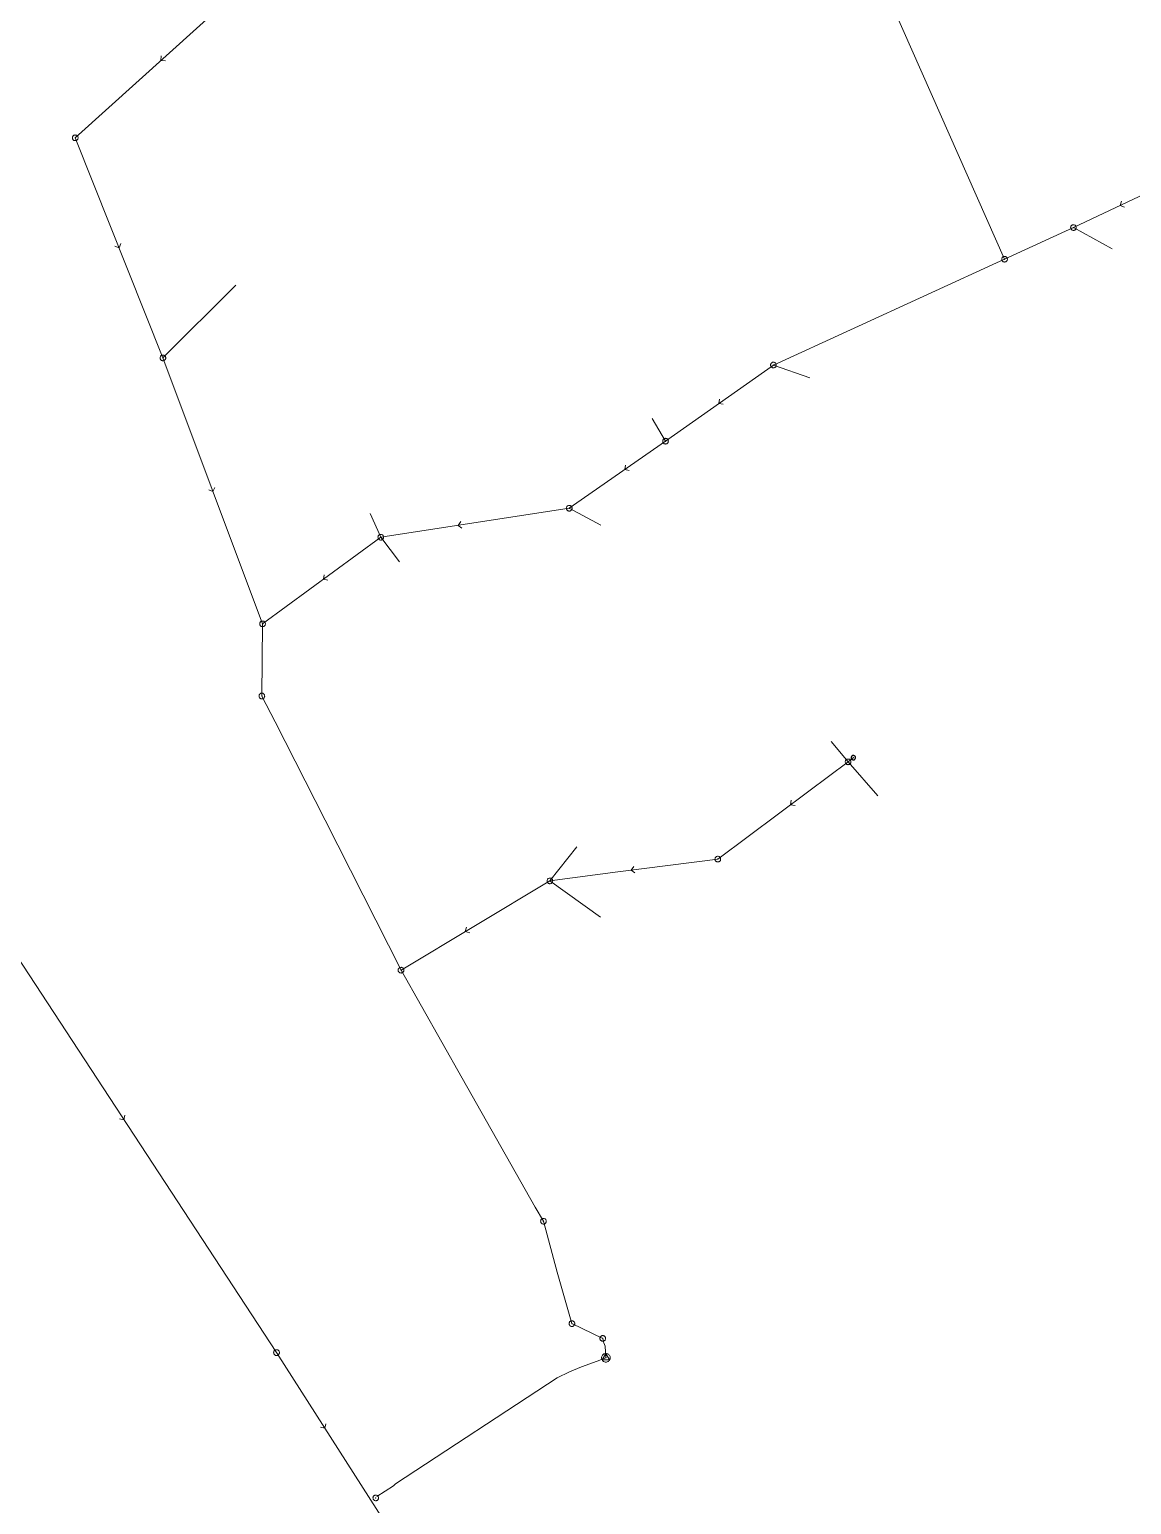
# Model space of a CAD drawing. Header units: metres. Extents: x 25504150 to 25508618, y 6694193 to 6702753.
# Drawn here: x 25506305.5 to 25506484.1, y 6701685.5 to 6701924.5 of the extents above; entities that cross this region are included whole.
import ezdxf

# ---------------------------------------------------------------- set-up
doc = ezdxf.new("R2010")
doc.units = ezdxf.units.M
for name, pattern in [('Paineviemariputket', [0]), ('Paineviemarivarusteet', [0]), ('Psewer_node', [0]), ('Sewer_node', [0]), ('Viemariputket', [0]), ('Viemarivarusteet', [0])]:
    doc.linetypes.add(name, pattern=pattern)
for name, color, linetype, lineweight in [('Paineviemariputket', 7, 'Paineviemariputket', 0), ('Paineviemarivarusteet', 7, 'Paineviemarivarusteet', 0), ('Psewer_node', 7, 'Psewer_node', 0), ('Sewer_node', 7, 'Sewer_node', 0), ('Viemariputket', 7, 'Viemariputket', 0), ('Viemarivarusteet', 7, 'Viemarivarusteet', 0)]:
    doc.layers.add(name, color=color, linetype=linetype, lineweight=lineweight)

msp = doc.modelspace()

# ---------------------------------------------------------------- linework, layer by layer
at = {"layer": 'Paineviemariputket', "color": 1, "linetype": 'Continuous', "lineweight": 15}
msp.add_polyline3d([(25506398.91, 6701709.26, 37.45), (25506397.52, 6701708.72, 37.45), (25506394.94, 6701707.82, 37.65), (25506393.02, 6701706.99, 37.51), (25506391, 6701706.03, 37.1), (25506364.78, 6701688.82, 38.26), (25506364.47, 6701688.52, 38.29), (25506361.8, 6701686.81, 37.9)], dxfattribs=at)
at = {"layer": 'Paineviemarivarusteet', "color": 32, "true_color": 0xb46600}
msp.add_point((25506398.91, 6701709.26, 100), dxfattribs=at)
at = {"layer": 'Psewer_node', "color": 14, "linetype": 'Continuous', "true_color": 0xa60000}
for p, q in [((25506398.3, 6701708.91, 100), (25506398.91, 6701709.96, 100)), ((25506399.51, 6701708.91, 100), (25506398.3, 6701708.91, 100)), ((25506398.91, 6701709.96, 100), (25506399.51, 6701708.91, 100))]:
    msp.add_line(p, q, dxfattribs=at)
at = {"layer": 'Psewer_node', "color": 14, "linetype": 'Continuous', "true_color": 0xa60000, "elevation": 100, "flags": 128}
msp.add_lwpolyline([(25506399.61, 6701709.26), (25506399.6, 6701709.37), (25506399.58, 6701709.48), (25506399.53, 6701709.58), (25506399.48, 6701709.67), (25506399.4, 6701709.75), (25506399.32, 6701709.83), (25506399.23, 6701709.88), (25506399.13, 6701709.93), (25506399.02, 6701709.95), (25506398.91, 6701709.96), (25506398.8, 6701709.95), (25506398.69, 6701709.93), (25506398.59, 6701709.88), (25506398.5, 6701709.83), (25506398.42, 6701709.75), (25506398.34, 6701709.67), (25506398.29, 6701709.58), (25506398.24, 6701709.48), (25506398.22, 6701709.37), (25506398.21, 6701709.26), (25506398.22, 6701709.15), (25506398.24, 6701709.04), (25506398.29, 6701708.94), (25506398.34, 6701708.85), (25506398.42, 6701708.77), (25506398.5, 6701708.69), (25506398.59, 6701708.64), (25506398.69, 6701708.59), (25506398.8, 6701708.57), (25506398.91, 6701708.56), (25506399.02, 6701708.57), (25506399.13, 6701708.59), (25506399.23, 6701708.64), (25506399.32, 6701708.69), (25506399.4, 6701708.77), (25506399.48, 6701708.85), (25506399.53, 6701708.94), (25506399.58, 6701709.04), (25506399.6, 6701709.15)], close=True, dxfattribs=at)
at = {"layer": 'Sewer_node', "color": 46, "linetype": 'Continuous', "true_color": 0x7f5f00, "flags": 128}
for points in [[(25506326.81, 6701920.2), (25506326.78, 6701919.45), (25506327.52, 6701919.41)], [(25506482.49, 6701896.68), (25506482.25, 6701895.97), (25506482.95, 6701895.72)], [(25506319.3, 6701889.39), (25506319.99, 6701889.1), (25506320.29, 6701889.78)], [(25506417.33, 6701864.61), (25506417.21, 6701863.87), (25506417.94, 6701863.75)], [(25506402.08, 6701853.91), (25506401.96, 6701853.17), (25506402.69, 6701853.03)], [(25506334.54, 6701849.91), (25506335.22, 6701849.61), (25506335.53, 6701850.28)], [(25506375.38, 6701844.75), (25506374.95, 6701844.14), (25506375.55, 6701843.7)], [(25506353.22, 6701836.14), (25506353.11, 6701835.4), (25506353.85, 6701835.28)], [(25506428.94, 6701799.6), (25506428.84, 6701798.85), (25506429.58, 6701798.75)], [(25506403.46, 6701788.89), (25506403, 6701788.29), (25506403.59, 6701787.83)], [(25506376.29, 6701779.04), (25506376.11, 6701778.31), (25506376.83, 6701778.13)], [(25506320.04, 6701747.98), (25506320.78, 6701747.84), (25506320.93, 6701748.56)], [(25506352.63, 6701698.02), (25506353.37, 6701697.86), (25506353.53, 6701698.59)]]:
    msp.add_lwpolyline(points, dxfattribs=at)
for points, elevation in [([(25506313.35, 6701906.93), (25506313.34, 6701907), (25506313.33, 6701907.07), (25506313.3, 6701907.14), (25506313.26, 6701907.2), (25506313.22, 6701907.26), (25506313.16, 6701907.3), (25506313.1, 6701907.34), (25506313.03, 6701907.37), (25506312.96, 6701907.38), (25506312.89, 6701907.39), (25506312.82, 6701907.38), (25506312.75, 6701907.37), (25506312.68, 6701907.34), (25506312.62, 6701907.3), (25506312.56, 6701907.26), (25506312.52, 6701907.2), (25506312.48, 6701907.14), (25506312.45, 6701907.07), (25506312.44, 6701907), (25506312.43, 6701906.93), (25506312.44, 6701906.86), (25506312.45, 6701906.79), (25506312.48, 6701906.72), (25506312.52, 6701906.66), (25506312.56, 6701906.6), (25506312.62, 6701906.56), (25506312.68, 6701906.52), (25506312.75, 6701906.49), (25506312.82, 6701906.48), (25506312.89, 6701906.47), (25506312.96, 6701906.48), (25506313.03, 6701906.49), (25506313.1, 6701906.52), (25506313.16, 6701906.56), (25506313.22, 6701906.6), (25506313.26, 6701906.66), (25506313.3, 6701906.72), (25506313.33, 6701906.79), (25506313.34, 6701906.86)], 100), ([(25506475.16, 6701892.39), (25506475.15, 6701892.46), (25506475.14, 6701892.53), (25506475.11, 6701892.6), (25506475.07, 6701892.66), (25506475.03, 6701892.72), (25506474.97, 6701892.76), (25506474.91, 6701892.8), (25506474.84, 6701892.83), (25506474.77, 6701892.84), (25506474.7, 6701892.85), (25506474.63, 6701892.84), (25506474.56, 6701892.83), (25506474.49, 6701892.8), (25506474.43, 6701892.76), (25506474.37, 6701892.72), (25506474.33, 6701892.66), (25506474.29, 6701892.6), (25506474.26, 6701892.53), (25506474.25, 6701892.46), (25506474.24, 6701892.39), (25506474.25, 6701892.32), (25506474.26, 6701892.25), (25506474.29, 6701892.18), (25506474.33, 6701892.12), (25506474.37, 6701892.06), (25506474.43, 6701892.02), (25506474.49, 6701891.98), (25506474.56, 6701891.95), (25506474.63, 6701891.94), (25506474.7, 6701891.93), (25506474.77, 6701891.94), (25506474.84, 6701891.95), (25506474.91, 6701891.98), (25506474.97, 6701892.02), (25506475.03, 6701892.06), (25506475.07, 6701892.12), (25506475.11, 6701892.18), (25506475.14, 6701892.25), (25506475.15, 6701892.32)], 41.88), ([(25506464, 6701887.26), (25506463.99, 6701887.33), (25506463.98, 6701887.4), (25506463.95, 6701887.47), (25506463.91, 6701887.53), (25506463.87, 6701887.59), (25506463.81, 6701887.63), (25506463.75, 6701887.67), (25506463.68, 6701887.7), (25506463.61, 6701887.71), (25506463.54, 6701887.72), (25506463.47, 6701887.71), (25506463.4, 6701887.7), (25506463.33, 6701887.67), (25506463.27, 6701887.63), (25506463.21, 6701887.59), (25506463.17, 6701887.53), (25506463.13, 6701887.47), (25506463.1, 6701887.4), (25506463.09, 6701887.33), (25506463.08, 6701887.26), (25506463.09, 6701887.19), (25506463.1, 6701887.12), (25506463.13, 6701887.05), (25506463.17, 6701886.99), (25506463.21, 6701886.93), (25506463.27, 6701886.89), (25506463.33, 6701886.85), (25506463.4, 6701886.82), (25506463.47, 6701886.81), (25506463.54, 6701886.8), (25506463.61, 6701886.81), (25506463.68, 6701886.82), (25506463.75, 6701886.85), (25506463.81, 6701886.89), (25506463.87, 6701886.93), (25506463.91, 6701886.99), (25506463.95, 6701887.05), (25506463.98, 6701887.12), (25506463.99, 6701887.19)], 41.39), ([(25506327.56, 6701871.27), (25506327.55, 6701871.34), (25506327.54, 6701871.41), (25506327.51, 6701871.48), (25506327.47, 6701871.54), (25506327.43, 6701871.6), (25506327.37, 6701871.64), (25506327.31, 6701871.68), (25506327.24, 6701871.71), (25506327.17, 6701871.72), (25506327.1, 6701871.73), (25506327.03, 6701871.72), (25506326.96, 6701871.71), (25506326.89, 6701871.68), (25506326.83, 6701871.64), (25506326.77, 6701871.6), (25506326.73, 6701871.54), (25506326.69, 6701871.48), (25506326.66, 6701871.41), (25506326.65, 6701871.34), (25506326.64, 6701871.27), (25506326.65, 6701871.2), (25506326.66, 6701871.13), (25506326.69, 6701871.06), (25506326.73, 6701871), (25506326.77, 6701870.94), (25506326.83, 6701870.9), (25506326.89, 6701870.86), (25506326.96, 6701870.83), (25506327.03, 6701870.82), (25506327.1, 6701870.81), (25506327.17, 6701870.82), (25506327.24, 6701870.83), (25506327.31, 6701870.86), (25506327.37, 6701870.9), (25506327.43, 6701870.94), (25506327.47, 6701871), (25506327.51, 6701871.06), (25506327.54, 6701871.13), (25506327.55, 6701871.2)], 100), ([(25506426.52, 6701870.12), (25506426.51, 6701870.19), (25506426.5, 6701870.26), (25506426.47, 6701870.33), (25506426.43, 6701870.39), (25506426.39, 6701870.45), (25506426.33, 6701870.49), (25506426.27, 6701870.53), (25506426.2, 6701870.56), (25506426.13, 6701870.57), (25506426.06, 6701870.58), (25506425.99, 6701870.57), (25506425.92, 6701870.56), (25506425.85, 6701870.53), (25506425.79, 6701870.49), (25506425.73, 6701870.45), (25506425.69, 6701870.39), (25506425.65, 6701870.33), (25506425.62, 6701870.26), (25506425.61, 6701870.19), (25506425.6, 6701870.12), (25506425.61, 6701870.05), (25506425.62, 6701869.98), (25506425.65, 6701869.91), (25506425.69, 6701869.85), (25506425.73, 6701869.79), (25506425.79, 6701869.75), (25506425.85, 6701869.71), (25506425.92, 6701869.68), (25506425.99, 6701869.67), (25506426.06, 6701869.66), (25506426.13, 6701869.67), (25506426.2, 6701869.68), (25506426.27, 6701869.71), (25506426.33, 6701869.75), (25506426.39, 6701869.79), (25506426.43, 6701869.85), (25506426.47, 6701869.91), (25506426.5, 6701869.98), (25506426.51, 6701870.05)], 40.89), ([(25506409.04, 6701857.78), (25506409.03, 6701857.85), (25506409.02, 6701857.92), (25506408.99, 6701857.99), (25506408.95, 6701858.05), (25506408.91, 6701858.11), (25506408.85, 6701858.15), (25506408.79, 6701858.19), (25506408.72, 6701858.22), (25506408.65, 6701858.23), (25506408.58, 6701858.24), (25506408.51, 6701858.23), (25506408.44, 6701858.22), (25506408.37, 6701858.19), (25506408.31, 6701858.15), (25506408.25, 6701858.11), (25506408.21, 6701858.05), (25506408.17, 6701857.99), (25506408.14, 6701857.92), (25506408.13, 6701857.85), (25506408.12, 6701857.78), (25506408.13, 6701857.71), (25506408.14, 6701857.64), (25506408.17, 6701857.57), (25506408.21, 6701857.51), (25506408.25, 6701857.45), (25506408.31, 6701857.41), (25506408.37, 6701857.37), (25506408.44, 6701857.34), (25506408.51, 6701857.33), (25506408.58, 6701857.32), (25506408.65, 6701857.33), (25506408.72, 6701857.34), (25506408.79, 6701857.37), (25506408.85, 6701857.41), (25506408.91, 6701857.45), (25506408.95, 6701857.51), (25506408.99, 6701857.57), (25506409.02, 6701857.64), (25506409.03, 6701857.71)], 100), ([(25506393.43, 6701846.91), (25506393.42, 6701846.98), (25506393.41, 6701847.05), (25506393.38, 6701847.12), (25506393.34, 6701847.18), (25506393.3, 6701847.24), (25506393.24, 6701847.28), (25506393.18, 6701847.32), (25506393.11, 6701847.35), (25506393.04, 6701847.36), (25506392.97, 6701847.37), (25506392.9, 6701847.36), (25506392.83, 6701847.35), (25506392.76, 6701847.32), (25506392.7, 6701847.28), (25506392.64, 6701847.24), (25506392.6, 6701847.18), (25506392.56, 6701847.12), (25506392.53, 6701847.05), (25506392.52, 6701846.98), (25506392.51, 6701846.91), (25506392.52, 6701846.84), (25506392.53, 6701846.77), (25506392.56, 6701846.7), (25506392.6, 6701846.64), (25506392.64, 6701846.58), (25506392.7, 6701846.54), (25506392.76, 6701846.5), (25506392.83, 6701846.47), (25506392.9, 6701846.46), (25506392.97, 6701846.45), (25506393.04, 6701846.46), (25506393.11, 6701846.47), (25506393.18, 6701846.5), (25506393.24, 6701846.54), (25506393.3, 6701846.58), (25506393.34, 6701846.64), (25506393.38, 6701846.7), (25506393.41, 6701846.77), (25506393.42, 6701846.84)], 100), ([(25506362.88, 6701842.21), (25506362.87, 6701842.28), (25506362.86, 6701842.35), (25506362.83, 6701842.42), (25506362.79, 6701842.48), (25506362.75, 6701842.54), (25506362.69, 6701842.58), (25506362.63, 6701842.62), (25506362.56, 6701842.65), (25506362.49, 6701842.66), (25506362.42, 6701842.67), (25506362.35, 6701842.66), (25506362.28, 6701842.65), (25506362.21, 6701842.62), (25506362.15, 6701842.58), (25506362.09, 6701842.54), (25506362.05, 6701842.48), (25506362.01, 6701842.42), (25506361.98, 6701842.35), (25506361.97, 6701842.28), (25506361.96, 6701842.21), (25506361.97, 6701842.14), (25506361.98, 6701842.07), (25506362.01, 6701842), (25506362.05, 6701841.94), (25506362.09, 6701841.88), (25506362.15, 6701841.84), (25506362.21, 6701841.8), (25506362.28, 6701841.77), (25506362.35, 6701841.76), (25506362.42, 6701841.75), (25506362.49, 6701841.76), (25506362.56, 6701841.77), (25506362.63, 6701841.8), (25506362.69, 6701841.84), (25506362.75, 6701841.88), (25506362.79, 6701841.94), (25506362.83, 6701842), (25506362.86, 6701842.07), (25506362.87, 6701842.14)], 100), ([(25506343.72, 6701828.18), (25506343.71, 6701828.25), (25506343.7, 6701828.32), (25506343.67, 6701828.39), (25506343.63, 6701828.45), (25506343.59, 6701828.51), (25506343.53, 6701828.55), (25506343.47, 6701828.59), (25506343.4, 6701828.62), (25506343.33, 6701828.63), (25506343.26, 6701828.64), (25506343.19, 6701828.63), (25506343.12, 6701828.62), (25506343.05, 6701828.59), (25506342.99, 6701828.55), (25506342.93, 6701828.51), (25506342.89, 6701828.45), (25506342.85, 6701828.39), (25506342.82, 6701828.32), (25506342.81, 6701828.25), (25506342.8, 6701828.18), (25506342.81, 6701828.11), (25506342.82, 6701828.04), (25506342.85, 6701827.97), (25506342.89, 6701827.91), (25506342.93, 6701827.85), (25506342.99, 6701827.81), (25506343.05, 6701827.77), (25506343.12, 6701827.74), (25506343.19, 6701827.73), (25506343.26, 6701827.72), (25506343.33, 6701827.73), (25506343.4, 6701827.74), (25506343.47, 6701827.77), (25506343.53, 6701827.81), (25506343.59, 6701827.85), (25506343.63, 6701827.91), (25506343.67, 6701827.97), (25506343.7, 6701828.04), (25506343.71, 6701828.11)], 100), ([(25506343.6, 6701816.49), (25506343.59, 6701816.56), (25506343.58, 6701816.63), (25506343.55, 6701816.7), (25506343.51, 6701816.76), (25506343.47, 6701816.82), (25506343.41, 6701816.86), (25506343.35, 6701816.9), (25506343.28, 6701816.93), (25506343.21, 6701816.94), (25506343.14, 6701816.95), (25506343.07, 6701816.94), (25506343, 6701816.93), (25506342.93, 6701816.9), (25506342.87, 6701816.86), (25506342.81, 6701816.82), (25506342.77, 6701816.76), (25506342.73, 6701816.7), (25506342.7, 6701816.63), (25506342.69, 6701816.56), (25506342.68, 6701816.49), (25506342.69, 6701816.42), (25506342.7, 6701816.35), (25506342.73, 6701816.28), (25506342.77, 6701816.22), (25506342.81, 6701816.16), (25506342.87, 6701816.12), (25506342.93, 6701816.08), (25506343, 6701816.05), (25506343.07, 6701816.04), (25506343.14, 6701816.03), (25506343.21, 6701816.04), (25506343.28, 6701816.05), (25506343.35, 6701816.08), (25506343.41, 6701816.12), (25506343.47, 6701816.16), (25506343.51, 6701816.22), (25506343.55, 6701816.28), (25506343.58, 6701816.35), (25506343.59, 6701816.42)], 100), ([(25506438.63, 6701805.82), (25506438.62, 6701805.89), (25506438.61, 6701805.96), (25506438.58, 6701806.03), (25506438.54, 6701806.09), (25506438.5, 6701806.15), (25506438.44, 6701806.19), (25506438.38, 6701806.23), (25506438.31, 6701806.26), (25506438.24, 6701806.27), (25506438.17, 6701806.28), (25506438.1, 6701806.27), (25506438.03, 6701806.26), (25506437.96, 6701806.23), (25506437.9, 6701806.19), (25506437.84, 6701806.15), (25506437.8, 6701806.09), (25506437.76, 6701806.03), (25506437.73, 6701805.96), (25506437.72, 6701805.89), (25506437.71, 6701805.82), (25506437.72, 6701805.75), (25506437.73, 6701805.68), (25506437.76, 6701805.61), (25506437.8, 6701805.55), (25506437.84, 6701805.49), (25506437.9, 6701805.45), (25506437.96, 6701805.41), (25506438.03, 6701805.38), (25506438.1, 6701805.37), (25506438.17, 6701805.36), (25506438.24, 6701805.37), (25506438.31, 6701805.38), (25506438.38, 6701805.41), (25506438.44, 6701805.45), (25506438.5, 6701805.49), (25506438.54, 6701805.55), (25506438.58, 6701805.61), (25506438.61, 6701805.68), (25506438.62, 6701805.75)], 40.96), ([(25506417.51, 6701790.07), (25506417.5, 6701790.14), (25506417.49, 6701790.21), (25506417.46, 6701790.28), (25506417.42, 6701790.34), (25506417.38, 6701790.4), (25506417.32, 6701790.44), (25506417.26, 6701790.48), (25506417.19, 6701790.51), (25506417.12, 6701790.52), (25506417.05, 6701790.53), (25506416.98, 6701790.52), (25506416.91, 6701790.51), (25506416.84, 6701790.48), (25506416.78, 6701790.44), (25506416.72, 6701790.4), (25506416.68, 6701790.34), (25506416.64, 6701790.28), (25506416.61, 6701790.21), (25506416.6, 6701790.14), (25506416.59, 6701790.07), (25506416.6, 6701790), (25506416.61, 6701789.93), (25506416.64, 6701789.86), (25506416.68, 6701789.8), (25506416.72, 6701789.74), (25506416.78, 6701789.7), (25506416.84, 6701789.66), (25506416.91, 6701789.63), (25506416.98, 6701789.62), (25506417.05, 6701789.61), (25506417.12, 6701789.62), (25506417.19, 6701789.63), (25506417.26, 6701789.66), (25506417.32, 6701789.7), (25506417.38, 6701789.74), (25506417.42, 6701789.8), (25506417.46, 6701789.86), (25506417.49, 6701789.93), (25506417.5, 6701790)], 100), ([(25506390.29, 6701786.53), (25506390.28, 6701786.6), (25506390.27, 6701786.67), (25506390.24, 6701786.74), (25506390.2, 6701786.8), (25506390.16, 6701786.86), (25506390.1, 6701786.9), (25506390.04, 6701786.94), (25506389.97, 6701786.97), (25506389.9, 6701786.98), (25506389.83, 6701786.99), (25506389.76, 6701786.98), (25506389.69, 6701786.97), (25506389.62, 6701786.94), (25506389.56, 6701786.9), (25506389.5, 6701786.86), (25506389.46, 6701786.8), (25506389.42, 6701786.74), (25506389.39, 6701786.67), (25506389.38, 6701786.6), (25506389.37, 6701786.53), (25506389.38, 6701786.46), (25506389.39, 6701786.39), (25506389.42, 6701786.32), (25506389.46, 6701786.26), (25506389.5, 6701786.2), (25506389.56, 6701786.16), (25506389.62, 6701786.12), (25506389.69, 6701786.09), (25506389.76, 6701786.08), (25506389.83, 6701786.07), (25506389.9, 6701786.08), (25506389.97, 6701786.09), (25506390.04, 6701786.12), (25506390.1, 6701786.16), (25506390.16, 6701786.2), (25506390.2, 6701786.26), (25506390.24, 6701786.32), (25506390.27, 6701786.39), (25506390.28, 6701786.46)], 100), ([(25506366.16, 6701772.07), (25506366.15, 6701772.14), (25506366.14, 6701772.21), (25506366.11, 6701772.28), (25506366.07, 6701772.34), (25506366.03, 6701772.4), (25506365.97, 6701772.44), (25506365.91, 6701772.48), (25506365.84, 6701772.51), (25506365.77, 6701772.52), (25506365.7, 6701772.53), (25506365.63, 6701772.52), (25506365.56, 6701772.51), (25506365.49, 6701772.48), (25506365.43, 6701772.44), (25506365.37, 6701772.4), (25506365.33, 6701772.34), (25506365.29, 6701772.28), (25506365.26, 6701772.21), (25506365.25, 6701772.14), (25506365.24, 6701772.07), (25506365.25, 6701772), (25506365.26, 6701771.93), (25506365.29, 6701771.86), (25506365.33, 6701771.8), (25506365.37, 6701771.74), (25506365.43, 6701771.7), (25506365.49, 6701771.66), (25506365.56, 6701771.63), (25506365.63, 6701771.62), (25506365.7, 6701771.61), (25506365.77, 6701771.62), (25506365.84, 6701771.63), (25506365.91, 6701771.66), (25506365.97, 6701771.7), (25506366.03, 6701771.74), (25506366.07, 6701771.8), (25506366.11, 6701771.86), (25506366.14, 6701771.93), (25506366.15, 6701772)], 100), ([(25506389.25, 6701731.39), (25506389.24, 6701731.46), (25506389.23, 6701731.53), (25506389.2, 6701731.6), (25506389.16, 6701731.66), (25506389.12, 6701731.72), (25506389.06, 6701731.76), (25506389, 6701731.8), (25506388.93, 6701731.83), (25506388.86, 6701731.84), (25506388.79, 6701731.85), (25506388.72, 6701731.84), (25506388.65, 6701731.83), (25506388.58, 6701731.8), (25506388.52, 6701731.76), (25506388.46, 6701731.72), (25506388.42, 6701731.66), (25506388.38, 6701731.6), (25506388.35, 6701731.53), (25506388.34, 6701731.46), (25506388.33, 6701731.39), (25506388.34, 6701731.32), (25506388.35, 6701731.25), (25506388.38, 6701731.18), (25506388.42, 6701731.12), (25506388.46, 6701731.06), (25506388.52, 6701731.02), (25506388.58, 6701730.98), (25506388.65, 6701730.95), (25506388.72, 6701730.94), (25506388.79, 6701730.93), (25506388.86, 6701730.94), (25506388.93, 6701730.95), (25506389, 6701730.98), (25506389.06, 6701731.02), (25506389.12, 6701731.06), (25506389.16, 6701731.12), (25506389.2, 6701731.18), (25506389.23, 6701731.25), (25506389.24, 6701731.32)], 100), ([(25506393.86, 6701714.8), (25506393.85, 6701714.87), (25506393.84, 6701714.94), (25506393.81, 6701715.01), (25506393.77, 6701715.07), (25506393.73, 6701715.13), (25506393.67, 6701715.17), (25506393.61, 6701715.21), (25506393.54, 6701715.24), (25506393.47, 6701715.25), (25506393.4, 6701715.26), (25506393.33, 6701715.25), (25506393.26, 6701715.24), (25506393.19, 6701715.21), (25506393.13, 6701715.17), (25506393.07, 6701715.13), (25506393.03, 6701715.07), (25506392.99, 6701715.01), (25506392.96, 6701714.94), (25506392.95, 6701714.87), (25506392.94, 6701714.8), (25506392.95, 6701714.73), (25506392.96, 6701714.66), (25506392.99, 6701714.59), (25506393.03, 6701714.53), (25506393.07, 6701714.47), (25506393.13, 6701714.43), (25506393.19, 6701714.39), (25506393.26, 6701714.36), (25506393.33, 6701714.35), (25506393.4, 6701714.34), (25506393.47, 6701714.35), (25506393.54, 6701714.36), (25506393.61, 6701714.39), (25506393.67, 6701714.43), (25506393.73, 6701714.47), (25506393.77, 6701714.53), (25506393.81, 6701714.59), (25506393.84, 6701714.66), (25506393.85, 6701714.73)], 100), ([(25506398.86, 6701712.41), (25506398.85, 6701712.48), (25506398.84, 6701712.55), (25506398.81, 6701712.62), (25506398.77, 6701712.68), (25506398.73, 6701712.74), (25506398.67, 6701712.78), (25506398.61, 6701712.82), (25506398.54, 6701712.85), (25506398.47, 6701712.86), (25506398.4, 6701712.87), (25506398.33, 6701712.86), (25506398.26, 6701712.85), (25506398.19, 6701712.82), (25506398.13, 6701712.78), (25506398.07, 6701712.74), (25506398.03, 6701712.68), (25506397.99, 6701712.62), (25506397.96, 6701712.55), (25506397.95, 6701712.48), (25506397.94, 6701712.41), (25506397.95, 6701712.34), (25506397.96, 6701712.27), (25506397.99, 6701712.2), (25506398.03, 6701712.14), (25506398.07, 6701712.08), (25506398.13, 6701712.04), (25506398.19, 6701712), (25506398.26, 6701711.97), (25506398.33, 6701711.96), (25506398.4, 6701711.95), (25506398.47, 6701711.96), (25506398.54, 6701711.97), (25506398.61, 6701712), (25506398.67, 6701712.04), (25506398.73, 6701712.08), (25506398.77, 6701712.14), (25506398.81, 6701712.2), (25506398.84, 6701712.27), (25506398.85, 6701712.34)], 100), ([(25506362.07, 6701686.56), (25506362.06, 6701686.63), (25506362.05, 6701686.7), (25506362.02, 6701686.77), (25506361.98, 6701686.83), (25506361.94, 6701686.89), (25506361.88, 6701686.93), (25506361.82, 6701686.97), (25506361.75, 6701687), (25506361.68, 6701687.01), (25506361.61, 6701687.02), (25506361.54, 6701687.01), (25506361.47, 6701687), (25506361.4, 6701686.97), (25506361.34, 6701686.93), (25506361.28, 6701686.89), (25506361.24, 6701686.83), (25506361.2, 6701686.77), (25506361.17, 6701686.7), (25506361.16, 6701686.63), (25506361.15, 6701686.56), (25506361.16, 6701686.49), (25506361.17, 6701686.42), (25506361.2, 6701686.35), (25506361.24, 6701686.29), (25506361.28, 6701686.23), (25506361.34, 6701686.19), (25506361.4, 6701686.15), (25506361.47, 6701686.12), (25506361.54, 6701686.11), (25506361.61, 6701686.1), (25506361.68, 6701686.11), (25506361.75, 6701686.12), (25506361.82, 6701686.15), (25506361.88, 6701686.19), (25506361.94, 6701686.23), (25506361.98, 6701686.29), (25506362.02, 6701686.35), (25506362.05, 6701686.42), (25506362.06, 6701686.49)], 100)]:
    msp.add_lwpolyline(points, close=True, dxfattribs=dict(at, elevation=elevation))
msp.add_lwpolyline([(25506345.99, 6701710.11), (25506345.98, 6701710.18), (25506345.97, 6701710.26), (25506345.94, 6701710.32), (25506345.9, 6701710.39), (25506345.85, 6701710.44), (25506345.8, 6701710.49), (25506345.73, 6701710.53), (25506345.67, 6701710.56), (25506345.59, 6701710.57), (25506345.52, 6701710.58), (25506345.45, 6701710.57), (25506345.37, 6701710.56), (25506345.31, 6701710.53), (25506345.24, 6701710.49), (25506345.19, 6701710.44), (25506345.14, 6701710.39), (25506345.1, 6701710.32), (25506345.07, 6701710.26), (25506345.06, 6701710.18), (25506345.05, 6701710.11), (25506345.06, 6701710.04), (25506345.07, 6701709.96), (25506345.1, 6701709.9), (25506345.14, 6701709.83), (25506345.19, 6701709.78), (25506345.24, 6701709.73), (25506345.31, 6701709.69), (25506345.37, 6701709.66), (25506345.45, 6701709.65), (25506345.52, 6701709.64), (25506345.59, 6701709.65), (25506345.67, 6701709.66), (25506345.73, 6701709.69), (25506345.8, 6701709.73), (25506345.85, 6701709.78), (25506345.9, 6701709.83), (25506345.94, 6701709.9), (25506345.97, 6701709.96), (25506345.98, 6701710.04)], close=True, dxfattribs=at)
at = {"layer": 'Viemariputket', "color": 1, "linetype": 'Continuous', "lineweight": 15}
for p, q in [((25506340.06, 6701931.42, 38.45), (25506312.89, 6701906.93, 38.17)), ((25506445.56, 6701927.8, 39.59), (25506463.54, 6701887.26, 39.27)), ((25506312.89, 6701906.93, 38.17), (25506327.1, 6701871.27, 37.74)), ((25506474.7, 6701892.39, 40.41), (25506489.52, 6701899.41, 41.69)), ((25506463.54, 6701887.26, 39.44), (25506474.7, 6701892.39, 40.33)), ((25506480.95, 6701888.92, 40.62), (25506474.7, 6701892.39, 40.48)), ((25506426.06, 6701870.12, 38.46), (25506463.54, 6701887.26, 39.21)), ((25506327.1, 6701871.27, 37.84), (25506338.94, 6701883.05, 38.04)), ((25506327.1, 6701871.27, 37.74), (25506343.26, 6701828.18, 37.15)), ((25506426.06, 6701870.12, 38.45), (25506408.58, 6701857.78, 38.35)), ((25506426.06, 6701870.12, 38.56), (25506431.98, 6701868.03, 38.74)), ((25506408.58, 6701857.78, 38.5), (25506406.39, 6701861.47, 38.48)), ((25506392.97, 6701846.91, 38.2), (25506408.58, 6701857.78, 38.35)), ((25506362.42, 6701842.21, 37.93), (25506392.97, 6701846.91, 38.2)), ((25506398.09, 6701844.19, 100), (25506392.97, 6701846.91, 38.29)), ((25506360.71, 6701846.08, 38.01), (25506362.42, 6701842.21, 37.96)), ((25506343.26, 6701828.18, 37.43), (25506362.42, 6701842.21, 37.93)), ((25506365.44, 6701838.22, 100), (25506362.42, 6701842.21, 37.96)), ((25506343.26, 6701828.18, 37.14), (25506343.14, 6701816.49, 37.04)), ((25506435.42, 6701809.14, 38.54), (25506438.17, 6701805.82, 38.49)), ((25506438.17, 6701805.82, 38.45), (25506439.02, 6701806.5, 38.2)), ((25506443.01, 6701800.29, 38.54), (25506438.17, 6701805.82, 38.49)), ((25506345.52, 6701710.11, 37.13), (25506290.24, 6701794.41, 37.33)), ((25506394.2, 6701792.05, 38.54), (25506389.83, 6701786.53, 37.91)), ((25506389.83, 6701786.53, 37.98), (25506365.7, 6701772.07, 36.71)), ((25506398.02, 6701780.63, 38.54), (25506389.83, 6701786.53, 37.91)), ((25506393.4, 6701714.8, 36.2), (25506398.4, 6701712.41, 36.16)), ((25506394.62, 6701633.45, 36.95), (25506345.52, 6701710.11, 37.13))]:
    msp.add_line(p, q, dxfattribs=at)
for points in [[(25506343.14, 6701816.49, 37.04), (25506345.28, 6701812.3, 36.98), (25506353.43, 6701796.36, 36.83), (25506365.72, 6701772.05, 36.71)], [(25506438.17, 6701805.82, 38.45), (25506431.83, 6701801.08, 38.39), (25506417.05, 6701790.07, 38.2)], [(25506417.05, 6701790.07, 38.18), (25506400.82, 6701788.01, 37.99), (25506389.83, 6701786.53, 37.89)], [(25506365.7, 6701772.07, 36.71), (25506375.59, 6701754.59, 36.57), (25506387.43, 6701733.65, 36.39), (25506388.79, 6701731.39, 36.38)], [(25506388.79, 6701731.39, 36.38), (25506390.99, 6701723.12, 36.26), (25506393.4, 6701714.8, 36.21)], [(25506398.4, 6701712.41, 36.16), (25506398.52, 6701711.82, 36.04), (25506398.57, 6701711.68, 35.97), (25506398.81, 6701711.13, 38.62), (25506398.91, 6701709.26, 35.97)]]:
    msp.add_polyline3d(points, dxfattribs=at)
at = {"layer": 'Viemarivarusteet', "color": 2, "linetype": 'Continuous', "lineweight": 25, "elevation": 38.2, "flags": 128}
msp.add_lwpolyline([(25506438.74, 6701806.28), (25506438.78, 6701806.24), (25506438.82, 6701806.2), (25506438.87, 6701806.18), (25506438.92, 6701806.16), (25506438.98, 6701806.15), (25506439.03, 6701806.14), (25506439.09, 6701806.15), (25506439.14, 6701806.17), (25506439.19, 6701806.19), (25506439.24, 6701806.22), (25506439.28, 6701806.26), (25506439.32, 6701806.3), (25506439.34, 6701806.35), (25506439.36, 6701806.4), (25506439.37, 6701806.46), (25506439.38, 6701806.51), (25506439.37, 6701806.57), (25506439.35, 6701806.62), (25506439.33, 6701806.67), (25506439.3, 6701806.72), (25506439.26, 6701806.76), (25506439.22, 6701806.8), (25506439.17, 6701806.82), (25506439.12, 6701806.84), (25506439.06, 6701806.85), (25506439.01, 6701806.86), (25506438.95, 6701806.85), (25506438.9, 6701806.83), (25506438.85, 6701806.81), (25506438.8, 6701806.78), (25506438.76, 6701806.74), (25506438.72, 6701806.7), (25506438.7, 6701806.65), (25506438.68, 6701806.6), (25506438.67, 6701806.54), (25506438.66, 6701806.49), (25506438.67, 6701806.43), (25506438.69, 6701806.38), (25506438.71, 6701806.33)], close=True, dxfattribs=at)
at = {"layer": 'Viemarivarusteet', "color": 1}
for p in [(25506312.89, 6701906.93, 100), (25506474.7, 6701892.39, 41.88), (25506463.54, 6701887.26, 41.39), (25506327.1, 6701871.27, 100), (25506426.06, 6701870.12, 40.89), (25506408.58, 6701857.78, 100), (25506392.97, 6701846.91, 100), (25506362.42, 6701842.21, 100), (25506343.26, 6701828.18, 100), (25506343.14, 6701816.49, 100), (25506439.02, 6701806.5, 38.2), (25506438.17, 6701805.82, 40.96), (25506417.05, 6701790.07, 100), (25506389.83, 6701786.53, 100), (25506365.7, 6701772.07, 100), (25506388.79, 6701731.39, 100), (25506393.4, 6701714.8, 100), (25506398.4, 6701712.41, 100), (25506345.52, 6701710.11), (25506361.61, 6701686.56, 100)]:
    msp.add_point(p, dxfattribs=at)

doc.saveas('drawing.dxf')
